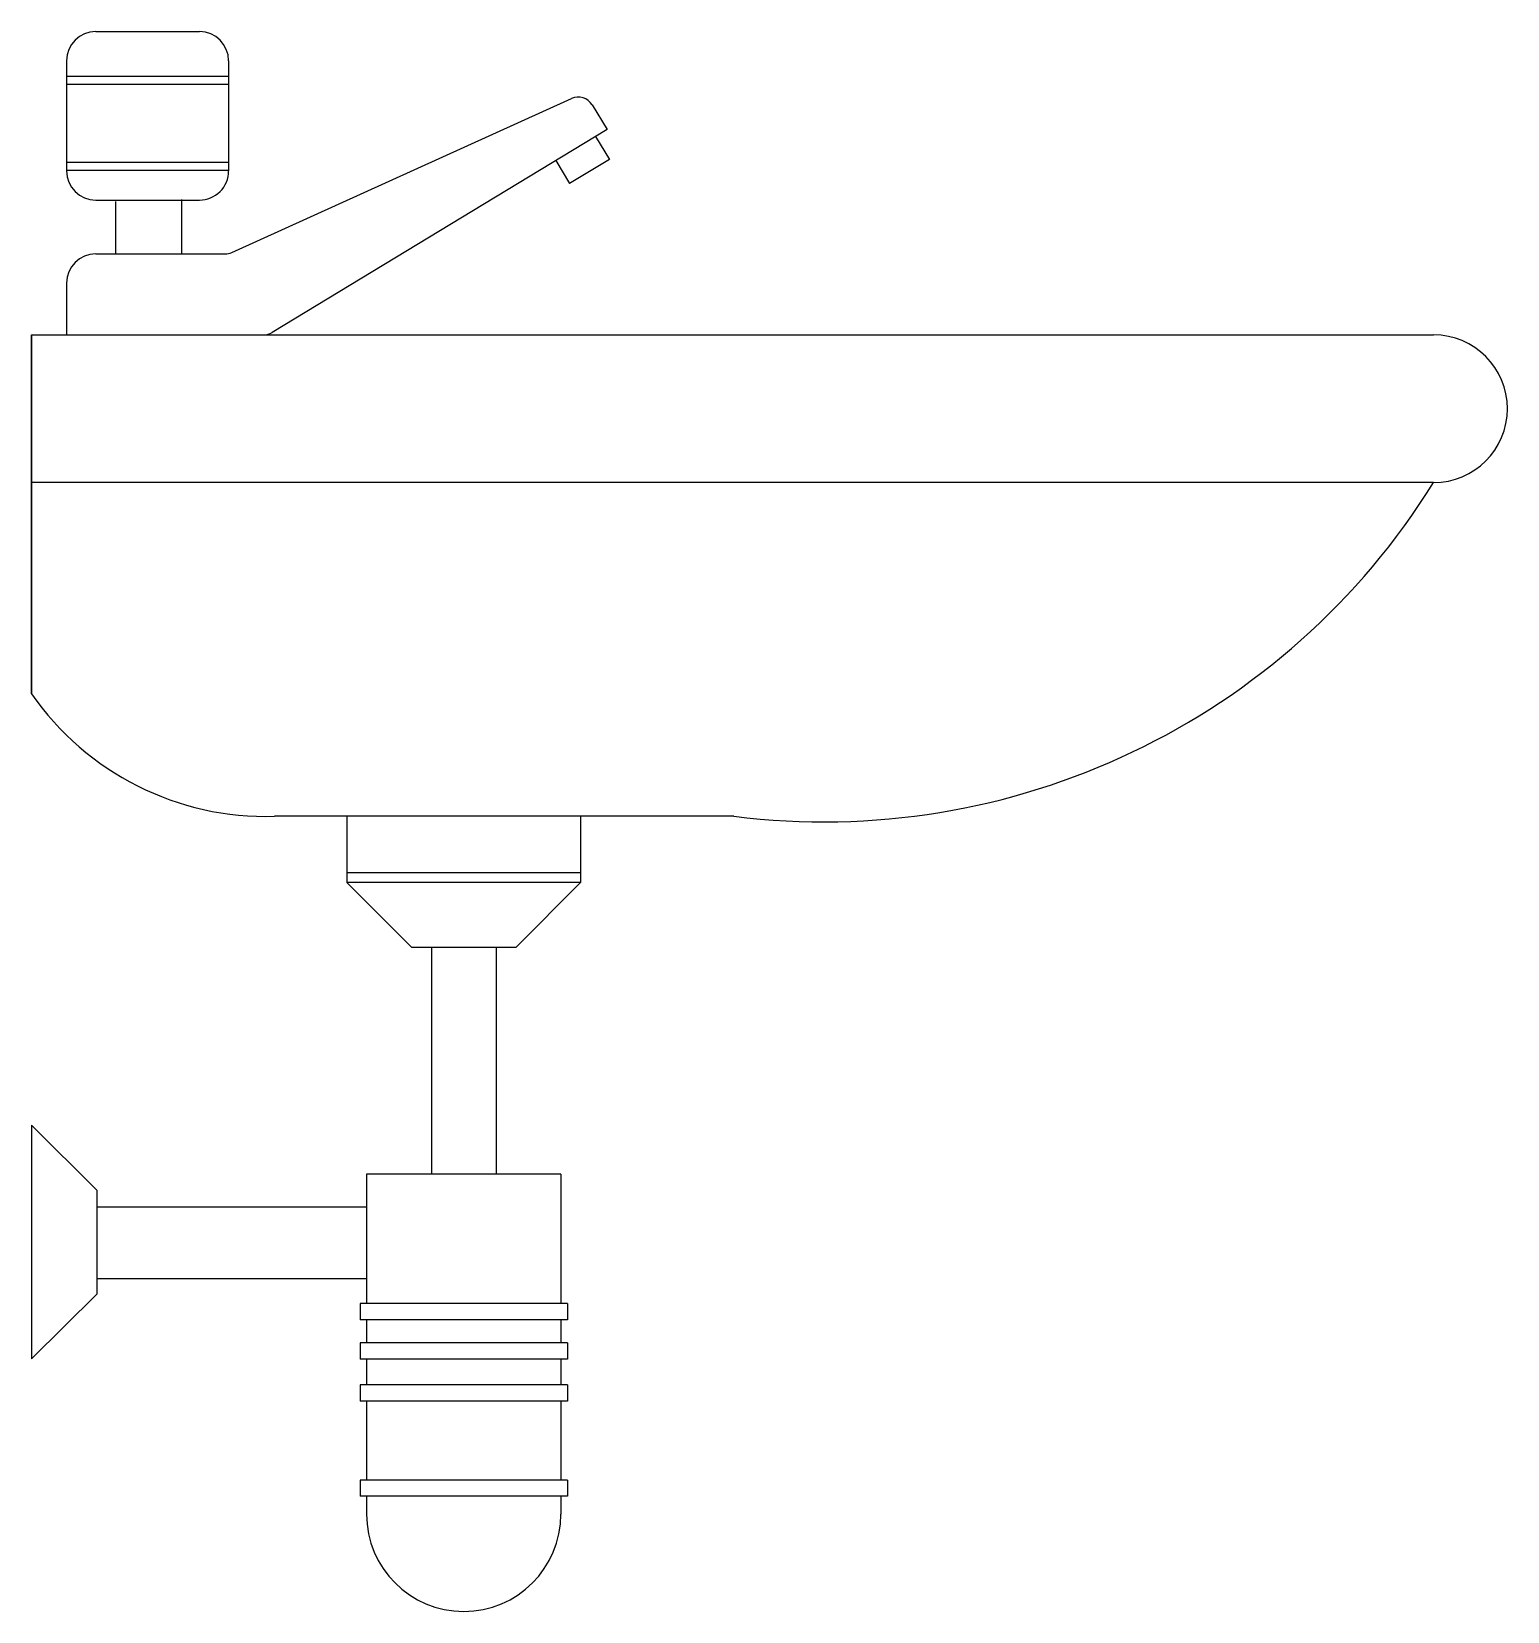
# Model space of a CAD drawing. Header units: millimetres. Extents: x -2916.643 to -2916.188, y 2970.815 to 2971.303.
import ezdxf

# ---------------------------------------------------------------- set-up
doc = ezdxf.new("R2010")
doc.units = ezdxf.units.MM
doc.header["$LTSCALE"] = 10
doc.layers.add('banheiro_louças', color=2, linetype='Continuous')

msp = doc.modelspace()

# ---------------------------------------------------------------- linework, layer by layer
at = {"layer": 'banheiro_louças'}
for p, q in [((-2916.623546323592, 2971.302834384611), (-2916.591546323592, 2971.302834384611)), ((-2916.632546323592, 2971.293834384611), (-2916.632546323592, 2971.259834384611)), ((-2916.582546323592, 2971.293834384611), (-2916.582546323592, 2971.259834384611)), ((-2916.632546323592, 2971.2891004212), (-2916.582546323592, 2971.2891004212)), ((-2916.632546323592, 2971.286647929883), (-2916.582546323592, 2971.286647929883)), ((-2916.581562503451, 2971.234673264693), (-2916.476686838891, 2971.282203650732)), ((-2916.470344563017, 2971.280237193381), (-2916.465739258361, 2971.272623026307)), ((-2916.465739258361, 2971.272623026307), (-2916.56909560908, 2971.209951967043)), ((-2916.469313596954, 2971.270455693731), (-2916.465014062655, 2971.263347071188)), ((-2916.632546323592, 2971.262561855412), (-2916.582546323592, 2971.262561855412)), ((-2916.48157135986, 2971.263023088186), (-2916.47727182556, 2971.255914465642)), ((-2916.465014062655, 2971.263347071188), (-2916.47727182556, 2971.255914465642)), ((-2916.632546323592, 2971.260109364096), (-2916.582546323592, 2971.260109364096)), ((-2916.623546323592, 2971.250834384611), (-2916.591546323592, 2971.250834384611)), ((-2916.617331064782, 2971.234227390511), (-2916.617331064782, 2971.250355286142)), ((-2916.597037356457, 2971.234227390511), (-2916.597037356457, 2971.251031317774)), ((-2916.623546323592, 2971.234227390511), (-2916.583626465183, 2971.234227390511)), ((-2916.632546323592, 2971.225227390511), (-2916.632546323592, 2971.209227390511)), ((-2916.643369354786, 2971.209227390511), (-2916.210578586345, 2971.209227390511)), ((-2916.643369354786, 2971.098429212386), (-2916.643369354786, 2971.209227390511)), ((-2916.643369354786, 2971.209227390511), (-2916.643369354786, 2971.098429212386)), ((-2916.632546323592, 2971.209227390511), (-2916.571688050819, 2971.209227390511)), ((-2916.210578586345, 2971.163633320972), (-2916.643369354786, 2971.163633320972)), ((-2916.426555616168, 2971.060622601655), (-2916.568384477748, 2971.060622601655)), ((-2916.546023228524, 2971.060622601655), (-2916.546023228524, 2971.040192172602)), ((-2916.47390174243, 2971.060622601655), (-2916.47390174243, 2971.040192172602)), ((-2916.47390174243, 2971.043178658329), (-2916.546023228524, 2971.043178658329)), ((-2916.47390174243, 2971.040192172602), (-2916.546023228524, 2971.040192172602)), ((-2916.526023228524, 2971.020081640359), (-2916.546023228524, 2971.040192172602)), ((-2916.484962485477, 2971.040192172602), (-2916.534962485477, 2971.040192172602)), ((-2916.47390174243, 2971.040192172602), (-2916.49390174243, 2971.020081640359)), ((-2916.49390174243, 2971.020081640359), (-2916.526023228524, 2971.020081640359)), ((-2916.519962485477, 2971.020081640359), (-2916.519962485477, 2970.950192172602)), ((-2916.499962485477, 2971.020081640359), (-2916.499962485477, 2970.950192172602)), ((-2916.643369354786, 2970.965237755451), (-2916.623258822542, 2970.945237755451)), ((-2916.643369354786, 2970.965237755451), (-2916.643369354786, 2970.893116269357)), ((-2916.539962485477, 2970.950192172602), (-2916.539962485477, 2970.910192172602)), ((-2916.479962485477, 2970.950192172602), (-2916.539962485477, 2970.950192172602)), ((-2916.479962485477, 2970.950192172602), (-2916.479962485477, 2970.910192172602)), ((-2916.623258822542, 2970.945237755451), (-2916.623258822542, 2970.913116269357)), ((-2916.539962485477, 2970.939926635471), (-2916.623258822542, 2970.939926635471)), ((-2916.539962485477, 2970.917805149377), (-2916.623258822542, 2970.917805149377)), ((-2916.623258822542, 2970.913116269357), (-2916.643369354786, 2970.893116269357)), ((-2916.477962485477, 2970.910192172602), (-2916.541962485477, 2970.910192172602)), ((-2916.541962485477, 2970.910192172602), (-2916.541962485477, 2970.905192172602)), ((-2916.477962485477, 2970.910192172602), (-2916.477962485477, 2970.905192172602)), ((-2916.477962485477, 2970.905192172602), (-2916.541962485477, 2970.905192172602)), ((-2916.539962485477, 2970.905192172602), (-2916.539962485477, 2970.898091827375)), ((-2916.479962485477, 2970.905192172602), (-2916.479962485477, 2970.898091827375)), ((-2916.477962485477, 2970.898091827375), (-2916.541962485477, 2970.898091827375)), ((-2916.541962485477, 2970.898091827375), (-2916.541962485477, 2970.893091827375)), ((-2916.477962485477, 2970.898091827375), (-2916.477962485477, 2970.893091827375)), ((-2916.477962485477, 2970.893091827375), (-2916.541962485477, 2970.893091827375)), ((-2916.539962485477, 2970.893091827375), (-2916.539962485477, 2970.885127170016)), ((-2916.479962485477, 2970.893091827375), (-2916.479962485477, 2970.885127170016)), ((-2916.477962485477, 2970.885127170016), (-2916.541962485477, 2970.885127170016)), ((-2916.541962485477, 2970.885127170016), (-2916.541962485477, 2970.880127170016)), ((-2916.477962485477, 2970.885127170016), (-2916.477962485477, 2970.880127170016)), ((-2916.477962485477, 2970.880127170016), (-2916.541962485477, 2970.880127170016)), ((-2916.539962485477, 2970.880127170016), (-2916.539962485477, 2970.855740614976)), ((-2916.479962485477, 2970.880127170016), (-2916.479962485477, 2970.855740614976)), ((-2916.477962485477, 2970.855740614976), (-2916.541962485477, 2970.855740614976)), ((-2916.541962485477, 2970.855740614976), (-2916.541962485477, 2970.850740614977)), ((-2916.477962485477, 2970.855740614976), (-2916.477962485477, 2970.850740614977)), ((-2916.477962485477, 2970.850740614977), (-2916.541962485477, 2970.850740614977)), ((-2916.539962485477, 2970.850740614977), (-2916.539962485477, 2970.845192172602)), ((-2916.479962485477, 2970.850740614977), (-2916.479962485477, 2970.845192172602))]:
    msp.add_line(p, q, dxfattribs=at)
for centre, radius, start, end in [((-2916.623546323592, 2971.293834384611), 0.009000000000000001, 90.00000000001303, 180), ((-2916.591546323592, 2971.293834384611), 0.009000000000000001, 7.016477563892661e-15, 90), ((-2916.47462287716, 2971.277649524914), 0.005, 31.16696145689794, 114.380366751339), ((-2916.623546323592, 2971.259834384611), 0.009000000000000001, 180, 270), ((-2916.591546323592, 2971.259834384611), 0.009000000000000001, 270, 6.520792465201175e-12), ((-2916.623546323592, 2971.225227390511), 0.009000000000000001, 90, 180), ((-2916.583626465183, 2971.239227390511), 0.005, 270.000000000013, 294.3803667513391), ((-2916.571688050819, 2971.214227390511), 0.005, 270.0000000000065, 301.2309073698641), ((-2916.210578586345, 2971.186430355742), 0.02279703476957295, 270, 90), ((-2916.398922815133, 2971.280605460813), 0.2217115919761082, 262.8403801540847, 328.1574415554026), ((-2916.57105833988, 2971.148584376385), 0.08800240537901066, 214.7453074253629, 271.7411410113516), ((-2916.509962485477, 2970.845192172602), 0.02999999999999403, 180, 359.9999999999935)]:
    msp.add_arc(centre, radius, start, end, dxfattribs=at)

doc.saveas('drawing.dxf')
